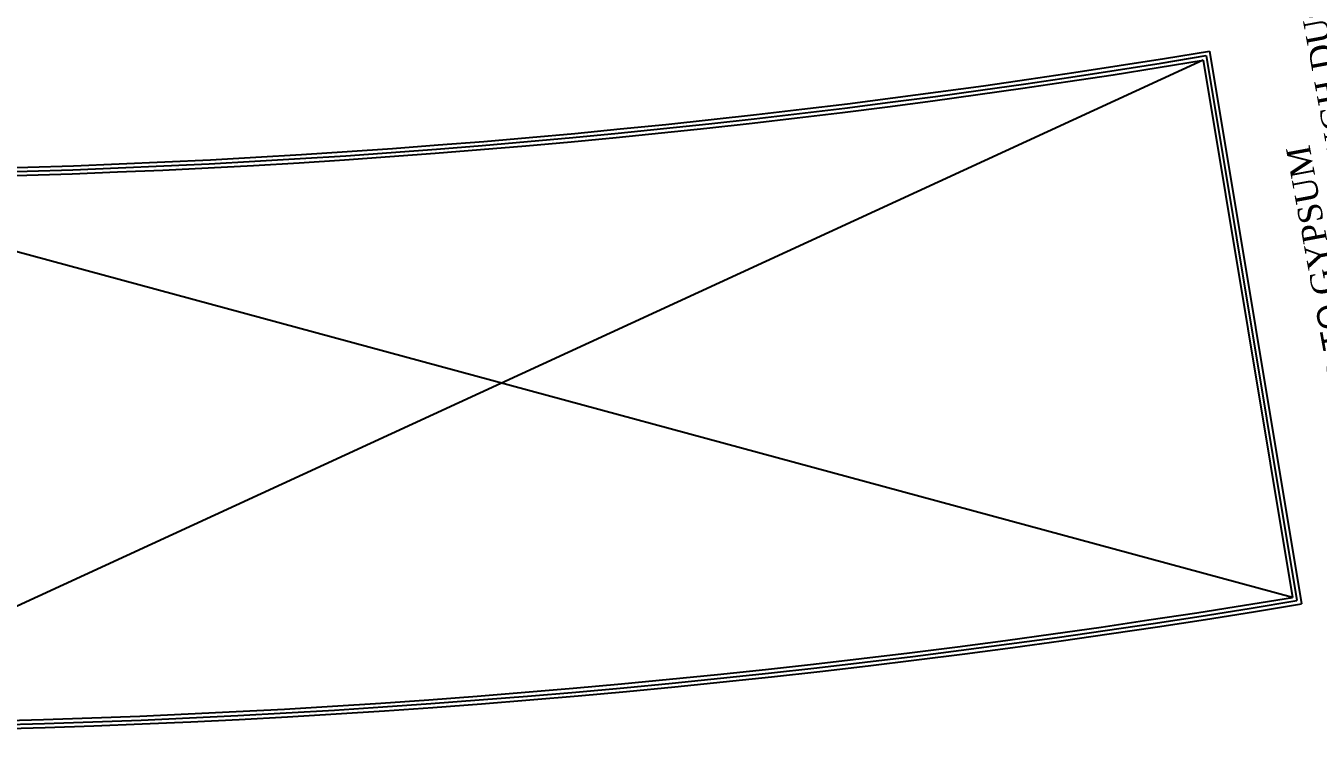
# Model space of a CAD drawing. Header units: metres. Extents: x 159409 to 239023, y 50504 to 95165.
# Drawn here: x 176113 to 177728, y 87631 to 88530 of the extents above; entities that cross this region are included whole.
import ezdxf

# ---------------------------------------------------------------- set-up
doc = ezdxf.new("R2010")
doc.units = ezdxf.units.M
doc.header["$MEASUREMENT"] = 0
doc.layers.add('_Annotations', color=1, linetype='Continuous', lineweight=25)
doc.styles.add('Standard 360', font='arial.ttf')

msp = doc.modelspace()

# ---------------------------------------------------------------- linework, layer by layer
at = {"color": 0, "ltscale": 8}
for p, q in [((177587.948, 88492.439), (177701.243, 87811.804)), ((177592.06, 88498.191), (177706.996, 87807.691)), ((177583.837, 88486.689), (175778.103, 87656.333)), ((177583.837, 88486.689), (177695.49, 87815.918)), ((177695.49, 87815.918), (175773.022, 88336.332))]:
    msp.add_line(p, q, dxfattribs=at)
for radius, start, end in [(11078.5, 260.5495079, 279.4504921), (11083.5, 260.5753552, 279.4246448), (11088.5, 260.6011793, 279.3988207), (11768.5, 260.5981936, 279.4018064), (11778.5, 260.5495079, 279.4504921), (11773.5, 260.5738404, 279.4261596)]:
    msp.add_arc((175773.022, 99426.332), radius, start, end, dxfattribs=at)
at = {"color": 0, "ltscale": 10}
msp.add_arc((175773.022, 99426.332), 12028.5, 274.3758311, 283.8494076, dxfattribs=at)

# ---------------------------------------------------------------- texts
at = {"layer": '_Annotations', "insert": (177773.902, 87909.488), "char_height": 30, "attachment_point": 1, "rotation": 100.503132, "style": 'Standard 360'}
msp.add_mtext('AIR PIPES TO{\\C1; \\fTimes New Roman|b0|i0|c0|p18;GYPSUM  \\PBOARD CEILING TROUGH DUCT   } ', dxfattribs=at)

doc.saveas('drawing.dxf')
